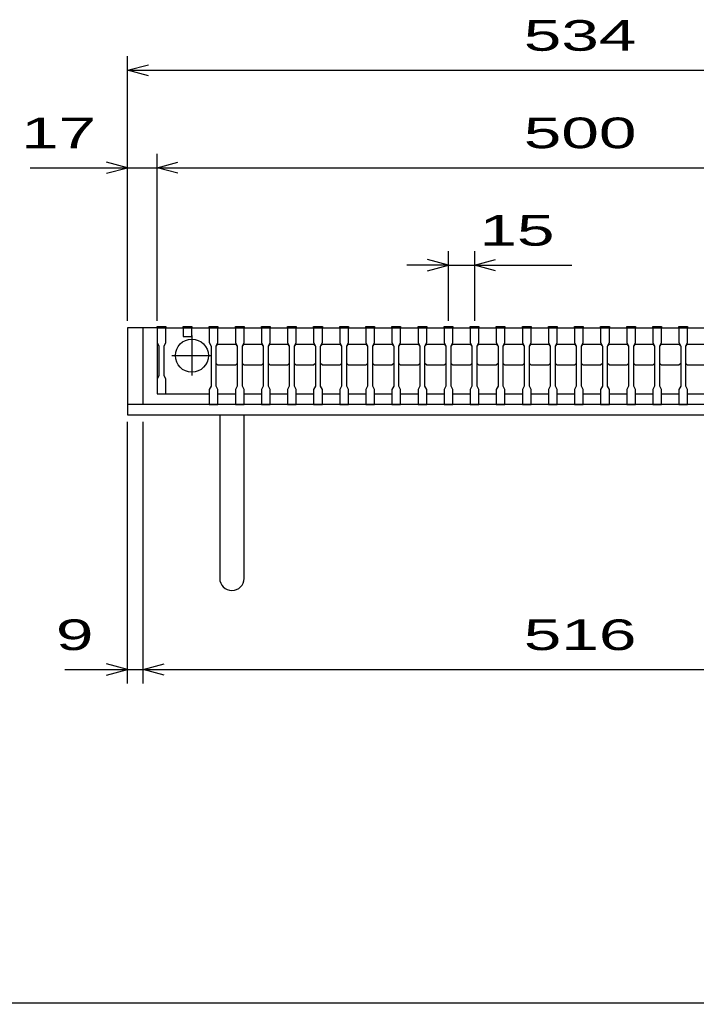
# Model space of a CAD drawing. Units: millimetres, scale not verified. Extents: x -1456 to 1389, y -1026 to 839.
# Drawn here: x -1062 to -673, y -921 to -356 of the extents above; entities that cross this region are included whole.
import ezdxf
from ezdxf.enums import TextEntityAlignment as Align

# ---------------------------------------------------------------- set-up
doc = ezdxf.new("R2010")
doc.units = ezdxf.units.MM
doc.header["$LTSCALE"] = 8
for name, color, linetype, lineweight in [('0_2', 150, 'Continuous', 25), ('16', 3, 'Continuous', 25), ('19', 6, 'Continuous', 25), ('22', 4, 'Continuous', 25)]:
    doc.layers.add(name, color=color, linetype=linetype, lineweight=lineweight)
doc.styles.add('ベクトル', font='')
doc.styles.get('ベクトル').set_extended_font_data('ベクトル')

msp = doc.modelspace()

# ---------------------------------------------------------------- linework, layer by layer
at = {"layer": '0_2'}
msp.add_line((1388.8, -921.2), (-1379.2, -921.2), dxfattribs=at)
at = {"layer": '16'}
for p, q in [((-983, -533), (-983, -532.3)), ((-983, -532.3), (-978, -532.3)), ((-983, -533), (-983, -541.5)), ((-978, -533), (-983, -533)), ((-983, -533), (-983, -571)), ((-983, -533), (-483, -533)), ((-979, -533), (-954, -533)), ((-978, -532.3), (-978, -533)), ((-978, -541.5), (-978, -533)), ((-968, -533), (-968, -532.3)), ((-968, -532.3), (-963, -532.3)), ((-968, -533), (-968, -538)), ((-963, -533), (-968, -533)), ((-963, -532.3), (-963, -533)), ((-963, -538), (-963, -533)), ((-953, -533), (-953, -532.3)), ((-953, -532.3), (-948, -532.3)), ((-953, -533), (-953, -541.5)), ((-948, -533), (-953, -533)), ((-948, -532.3), (-948, -533)), ((-948, -541.5), (-948, -533)), ((-938, -533), (-938, -532.3)), ((-938, -532.3), (-933, -532.3)), ((-938, -533), (-938, -541.5)), ((-933, -533), (-938, -533)), ((-933, -532.3), (-933, -533)), ((-933, -541.5), (-933, -533)), ((-923, -533), (-923, -532.3)), ((-923, -532.3), (-918, -532.3)), ((-923, -533), (-923, -541.5)), ((-918, -533), (-923, -533)), ((-918, -532.3), (-918, -533)), ((-918, -541.5), (-918, -533)), ((-908, -533), (-908, -532.3)), ((-908, -532.3), (-903, -532.3)), ((-908, -533), (-908, -541.5)), ((-903, -533), (-908, -533)), ((-903, -532.3), (-903, -533)), ((-903, -541.5), (-903, -533)), ((-893, -533), (-893, -532.3)), ((-893, -532.3), (-888, -532.3)), ((-893, -533), (-893, -541.5)), ((-888, -533), (-893, -533)), ((-888, -532.3), (-888, -533)), ((-888, -541.5), (-888, -533)), ((-878, -533), (-878, -532.3)), ((-878, -532.3), (-873, -532.3)), ((-878, -533), (-878, -541.5)), ((-873, -533), (-878, -533)), ((-873, -532.3), (-873, -533)), ((-873, -541.5), (-873, -533)), ((-863, -533), (-863, -532.3)), ((-863, -532.3), (-858, -532.3)), ((-863, -533), (-863, -541.5)), ((-858, -533), (-863, -533)), ((-858, -532.3), (-858, -533)), ((-858, -541.5), (-858, -533)), ((-848, -533), (-848, -532.3)), ((-848, -532.3), (-843, -532.3)), ((-848, -533), (-848, -541.5)), ((-843, -533), (-848, -533)), ((-843, -532.3), (-843, -533)), ((-843, -541.5), (-843, -533)), ((-833, -533), (-833, -532.3)), ((-833, -532.3), (-828, -532.3)), ((-833, -533), (-833, -541.5)), ((-828, -533), (-833, -533)), ((-828, -532.3), (-828, -533)), ((-828, -541.5), (-828, -533)), ((-818, -533), (-818, -532.3)), ((-818, -532.3), (-813, -532.3)), ((-818, -533), (-818, -541.5)), ((-813, -533), (-818, -533)), ((-813, -532.3), (-813, -533)), ((-813, -541.5), (-813, -533)), ((-803, -533), (-803, -532.3)), ((-803, -532.3), (-798, -532.3)), ((-803, -533), (-803, -541.5)), ((-798, -533), (-803, -533)), ((-798, -532.3), (-798, -533)), ((-798, -541.5), (-798, -533)), ((-788, -533), (-788, -532.3)), ((-788, -532.3), (-783, -532.3)), ((-788, -533), (-788, -541.5)), ((-783, -533), (-788, -533)), ((-783, -532.3), (-783, -533)), ((-783, -541.5), (-783, -533)), ((-773, -533), (-773, -532.3)), ((-773, -532.3), (-768, -532.3)), ((-773, -533), (-773, -541.5)), ((-768, -533), (-773, -533)), ((-768, -532.3), (-768, -533)), ((-768, -541.5), (-768, -533)), ((-758, -533), (-758, -532.3)), ((-758, -532.3), (-753, -532.3)), ((-758, -533), (-758, -541.5)), ((-753, -533), (-758, -533)), ((-753, -532.3), (-753, -533)), ((-753, -541.5), (-753, -533)), ((-743, -533), (-743, -532.3)), ((-743, -532.3), (-738, -532.3)), ((-743, -533), (-743, -541.5)), ((-738, -533), (-743, -533)), ((-738, -532.3), (-738, -533)), ((-738, -541.5), (-738, -533)), ((-728, -533), (-728, -532.3)), ((-728, -532.3), (-723, -532.3)), ((-728, -533), (-728, -541.5)), ((-723, -533), (-728, -533)), ((-723, -532.3), (-723, -533)), ((-723, -541.5), (-723, -533)), ((-713, -533), (-713, -532.3)), ((-713, -532.3), (-708, -532.3)), ((-713, -533), (-713, -541.5)), ((-708, -533), (-713, -533)), ((-708, -532.3), (-708, -533)), ((-708, -541.5), (-708, -533)), ((-698, -533), (-698, -532.3)), ((-698, -532.3), (-693, -532.3)), ((-698, -533), (-698, -541.5)), ((-693, -533), (-698, -533)), ((-693, -532.3), (-693, -533)), ((-693, -541.5), (-693, -533)), ((-683, -533), (-683, -532.3)), ((-683, -532.3), (-678, -532.3)), ((-683, -533), (-683, -541.5)), ((-678, -533), (-683, -533)), ((-678, -532.3), (-678, -533)), ((-678, -541.5), (-678, -533)), ((-983, -541.5), (-982, -543.5)), ((-979, -543.5), (-978, -541.5)), ((-968, -538), (-963, -538)), ((-963, -537.5), (-963, -560.5)), ((-953, -541.5), (-952, -543.5)), ((-949, -543.5), (-948, -541.5)), ((-949, -543.5), (-948, -542.5)), ((-948, -542.5), (-938, -542.5)), ((-938, -541.5), (-937, -543.5)), ((-938, -542.5), (-937, -543.5)), ((-934, -543.5), (-933, -541.5)), ((-934, -543.5), (-933, -542.5)), ((-933, -542.5), (-923, -542.5)), ((-923, -541.5), (-922, -543.5)), ((-923, -542.5), (-922, -543.5)), ((-919, -543.5), (-918, -541.5)), ((-919, -543.5), (-918, -542.5)), ((-918, -542.5), (-908, -542.5)), ((-908, -541.5), (-907, -543.5)), ((-908, -542.5), (-907, -543.5)), ((-904, -543.5), (-903, -541.5)), ((-904, -543.5), (-903, -542.5)), ((-903, -542.5), (-893, -542.5)), ((-893, -541.5), (-892, -543.5)), ((-893, -542.5), (-892, -543.5)), ((-889, -543.5), (-888, -541.5)), ((-889, -543.5), (-888, -542.5)), ((-888, -542.5), (-878, -542.5)), ((-878, -541.5), (-877, -543.5)), ((-878, -542.5), (-877, -543.5)), ((-874, -543.5), (-873, -541.5)), ((-874, -543.5), (-873, -542.5)), ((-873, -542.5), (-863, -542.5)), ((-863, -541.5), (-862, -543.5)), ((-863, -542.5), (-862, -543.5)), ((-859, -543.5), (-858, -541.5)), ((-859, -543.5), (-858, -542.5)), ((-858, -542.5), (-848, -542.5)), ((-848, -541.5), (-847, -543.5)), ((-848, -542.5), (-847, -543.5)), ((-844, -543.5), (-843, -541.5)), ((-844, -543.5), (-843, -542.5)), ((-843, -542.5), (-833, -542.5)), ((-833, -541.5), (-832, -543.5)), ((-833, -542.5), (-832, -543.5)), ((-829, -543.5), (-828, -541.5)), ((-829, -543.5), (-828, -542.5)), ((-828, -542.5), (-818, -542.5)), ((-818, -541.5), (-817, -543.5)), ((-818, -542.5), (-817, -543.5)), ((-814, -543.5), (-813, -541.5)), ((-814, -543.5), (-813, -542.5)), ((-813, -542.5), (-803, -542.5)), ((-803, -541.5), (-802, -543.5)), ((-803, -542.5), (-802, -543.5)), ((-799, -543.5), (-798, -541.5)), ((-799, -543.5), (-798, -542.5)), ((-798, -542.5), (-788, -542.5)), ((-788, -541.5), (-787, -543.5)), ((-788, -542.5), (-787, -543.5)), ((-784, -543.5), (-783, -541.5)), ((-784, -543.5), (-783, -542.5)), ((-783, -542.5), (-773, -542.5)), ((-773, -541.5), (-772, -543.5)), ((-773, -542.5), (-772, -543.5)), ((-769, -543.5), (-768, -541.5)), ((-769, -543.5), (-768, -542.5)), ((-768, -542.5), (-758, -542.5)), ((-758, -541.5), (-757, -543.5)), ((-758, -542.5), (-757, -543.5)), ((-754, -543.5), (-753, -541.5)), ((-754, -543.5), (-753, -542.5)), ((-753, -542.5), (-743, -542.5)), ((-743, -541.5), (-742, -543.5)), ((-743, -542.5), (-742, -543.5)), ((-739, -543.5), (-738, -541.5)), ((-739, -543.5), (-738, -542.5)), ((-738, -542.5), (-728, -542.5)), ((-728, -541.5), (-727, -543.5)), ((-728, -542.5), (-727, -543.5)), ((-724, -543.5), (-723, -541.5)), ((-724, -543.5), (-723, -542.5)), ((-723, -542.5), (-713, -542.5)), ((-713, -541.5), (-712, -543.5)), ((-713, -542.5), (-712, -543.5)), ((-709, -543.5), (-708, -541.5)), ((-709, -543.5), (-708, -542.5)), ((-708, -542.5), (-698, -542.5)), ((-698, -541.5), (-697, -543.5)), ((-698, -542.5), (-697, -543.5)), ((-694, -543.5), (-693, -541.5)), ((-694, -543.5), (-693, -542.5)), ((-693, -542.5), (-683, -542.5)), ((-683, -541.5), (-682, -543.5)), ((-683, -542.5), (-682, -543.5)), ((-679, -543.5), (-678, -541.5)), ((-679, -543.5), (-678, -542.5)), ((-678, -542.5), (-668, -542.5)), ((-982, -543.5), (-982, -560.5)), ((-979, -560.5), (-979, -543.5)), ((-952, -543.5), (-952, -566.5)), ((-949, -566.5), (-949, -543.5)), ((-937, -543.5), (-937, -566.5)), ((-934, -566.5), (-934, -543.5)), ((-922, -543.5), (-922, -566.5)), ((-919, -566.5), (-919, -543.5)), ((-907, -543.5), (-907, -566.5)), ((-904, -566.5), (-904, -543.5)), ((-892, -543.5), (-892, -566.5)), ((-889, -566.5), (-889, -543.5)), ((-877, -543.5), (-877, -566.5)), ((-874, -566.5), (-874, -543.5)), ((-862, -543.5), (-862, -566.5)), ((-859, -566.5), (-859, -543.5)), ((-847, -543.5), (-847, -566.5)), ((-844, -566.5), (-844, -543.5)), ((-832, -543.5), (-832, -566.5)), ((-829, -566.5), (-829, -543.5)), ((-817, -543.5), (-817, -566.5)), ((-814, -566.5), (-814, -543.5)), ((-802, -543.5), (-802, -566.5)), ((-799, -566.5), (-799, -543.5)), ((-787, -543.5), (-787, -566.5)), ((-784, -566.5), (-784, -543.5)), ((-772, -543.5), (-772, -566.5)), ((-769, -566.5), (-769, -543.5)), ((-757, -543.5), (-757, -566.5)), ((-754, -566.5), (-754, -543.5)), ((-742, -543.5), (-742, -566.5)), ((-739, -566.5), (-739, -543.5)), ((-727, -543.5), (-727, -566.5)), ((-724, -566.5), (-724, -543.5)), ((-712, -543.5), (-712, -566.5)), ((-709, -566.5), (-709, -543.5)), ((-697, -543.5), (-697, -566.5)), ((-694, -566.5), (-694, -543.5)), ((-682, -543.5), (-682, -566.5)), ((-679, -566.5), (-679, -543.5)), ((-974.5, -549), (-951.5, -549)), ((-948, -554.5), (-949, -553.5)), ((-937, -553.5), (-938, -554.5)), ((-933, -554.5), (-934, -553.5)), ((-922, -553.5), (-923, -554.5)), ((-918, -554.5), (-919, -553.5)), ((-907, -553.5), (-908, -554.5)), ((-903, -554.5), (-904, -553.5)), ((-892, -553.5), (-893, -554.5)), ((-888, -554.5), (-889, -553.5)), ((-877, -553.5), (-878, -554.5)), ((-873, -554.5), (-874, -553.5)), ((-862, -553.5), (-863, -554.5)), ((-858, -554.5), (-859, -553.5)), ((-847, -553.5), (-848, -554.5)), ((-843, -554.5), (-844, -553.5)), ((-832, -553.5), (-833, -554.5)), ((-828, -554.5), (-829, -553.5)), ((-817, -553.5), (-818, -554.5)), ((-813, -554.5), (-814, -553.5)), ((-802, -553.5), (-803, -554.5)), ((-798, -554.5), (-799, -553.5)), ((-787, -553.5), (-788, -554.5)), ((-783, -554.5), (-784, -553.5)), ((-772, -553.5), (-773, -554.5)), ((-768, -554.5), (-769, -553.5)), ((-757, -553.5), (-758, -554.5)), ((-753, -554.5), (-754, -553.5)), ((-742, -553.5), (-743, -554.5)), ((-738, -554.5), (-739, -553.5)), ((-727, -553.5), (-728, -554.5)), ((-723, -554.5), (-724, -553.5)), ((-712, -553.5), (-713, -554.5)), ((-708, -554.5), (-709, -553.5)), ((-697, -553.5), (-698, -554.5)), ((-693, -554.5), (-694, -553.5)), ((-682, -553.5), (-683, -554.5)), ((-678, -554.5), (-679, -553.5)), ((-938, -554.5), (-948, -554.5)), ((-923, -554.5), (-933, -554.5)), ((-908, -554.5), (-918, -554.5)), ((-893, -554.5), (-903, -554.5)), ((-878, -554.5), (-888, -554.5)), ((-863, -554.5), (-873, -554.5)), ((-848, -554.5), (-858, -554.5)), ((-833, -554.5), (-843, -554.5)), ((-818, -554.5), (-828, -554.5)), ((-803, -554.5), (-813, -554.5)), ((-788, -554.5), (-798, -554.5)), ((-773, -554.5), (-783, -554.5)), ((-758, -554.5), (-768, -554.5)), ((-743, -554.5), (-753, -554.5)), ((-728, -554.5), (-738, -554.5)), ((-713, -554.5), (-723, -554.5)), ((-698, -554.5), (-708, -554.5)), ((-683, -554.5), (-693, -554.5)), ((-668, -554.5), (-678, -554.5)), ((-982, -560.5), (-983, -562.5)), ((-983, -562.5), (-983, -571)), ((-978, -562.5), (-979, -560.5)), ((-978, -571), (-978, -562.5)), ((-952, -566.5), (-953, -568.5)), ((-953, -568.5), (-953, -577)), ((-948, -568.5), (-949, -566.5)), ((-948, -577), (-948, -568.5)), ((-937, -566.5), (-938, -568.5)), ((-938, -568.5), (-938, -577)), ((-933, -568.5), (-934, -566.5)), ((-933, -577), (-933, -568.5)), ((-922, -566.5), (-923, -568.5)), ((-923, -568.5), (-923, -577)), ((-918, -568.5), (-919, -566.5)), ((-918, -577), (-918, -568.5)), ((-907, -566.5), (-908, -568.5)), ((-908, -568.5), (-908, -577)), ((-903, -568.5), (-904, -566.5)), ((-903, -577), (-903, -568.5)), ((-892, -566.5), (-893, -568.5)), ((-893, -568.5), (-893, -577)), ((-888, -568.5), (-889, -566.5)), ((-888, -577), (-888, -568.5)), ((-877, -566.5), (-878, -568.5)), ((-878, -568.5), (-878, -577)), ((-873, -568.5), (-874, -566.5)), ((-873, -577), (-873, -568.5)), ((-862, -566.5), (-863, -568.5)), ((-863, -568.5), (-863, -577)), ((-858, -568.5), (-859, -566.5)), ((-858, -577), (-858, -568.5)), ((-847, -566.5), (-848, -568.5)), ((-848, -568.5), (-848, -577)), ((-843, -568.5), (-844, -566.5)), ((-843, -577), (-843, -568.5)), ((-832, -566.5), (-833, -568.5)), ((-833, -568.5), (-833, -577)), ((-828, -568.5), (-829, -566.5)), ((-828, -577), (-828, -568.5)), ((-817, -566.5), (-818, -568.5)), ((-818, -568.5), (-818, -577)), ((-813, -568.5), (-814, -566.5)), ((-813, -577), (-813, -568.5)), ((-802, -566.5), (-803, -568.5)), ((-803, -568.5), (-803, -577)), ((-798, -568.5), (-799, -566.5)), ((-798, -577), (-798, -568.5)), ((-787, -566.5), (-788, -568.5)), ((-788, -568.5), (-788, -577)), ((-783, -568.5), (-784, -566.5)), ((-783, -577), (-783, -568.5)), ((-772, -566.5), (-773, -568.5)), ((-773, -568.5), (-773, -577)), ((-768, -568.5), (-769, -566.5)), ((-768, -577), (-768, -568.5)), ((-757, -566.5), (-758, -568.5)), ((-758, -568.5), (-758, -577)), ((-753, -568.5), (-754, -566.5)), ((-753, -577), (-753, -568.5)), ((-742, -566.5), (-743, -568.5)), ((-743, -568.5), (-743, -577)), ((-738, -568.5), (-739, -566.5)), ((-738, -577), (-738, -568.5)), ((-727, -566.5), (-728, -568.5)), ((-728, -568.5), (-728, -577)), ((-723, -568.5), (-724, -566.5)), ((-723, -577), (-723, -568.5)), ((-712, -566.5), (-713, -568.5)), ((-713, -568.5), (-713, -577)), ((-708, -568.5), (-709, -566.5)), ((-708, -577), (-708, -568.5)), ((-697, -566.5), (-698, -568.5)), ((-698, -568.5), (-698, -577)), ((-693, -568.5), (-694, -566.5)), ((-693, -577), (-693, -568.5)), ((-682, -566.5), (-683, -568.5)), ((-683, -568.5), (-683, -577)), ((-678, -568.5), (-679, -566.5)), ((-678, -577), (-678, -568.5)), ((-983, -571), (-978, -571)), ((-978, -571), (-953, -571)), ((-948, -571), (-938, -571)), ((-933, -571), (-923, -571)), ((-918, -571), (-908, -571)), ((-903, -571), (-893, -571)), ((-888, -571), (-878, -571)), ((-873, -571), (-863, -571)), ((-858, -571), (-848, -571)), ((-843, -571), (-833, -571)), ((-828, -571), (-818, -571)), ((-813, -571), (-803, -571)), ((-798, -571), (-788, -571)), ((-783, -571), (-773, -571)), ((-768, -571), (-758, -571)), ((-753, -571), (-743, -571)), ((-738, -571), (-728, -571)), ((-723, -571), (-713, -571)), ((-708, -571), (-698, -571)), ((-693, -571), (-683, -571)), ((-678, -571), (-668, -571)), ((-953, -577), (-948, -577)), ((-938, -577), (-933, -577)), ((-923, -577), (-918, -577)), ((-908, -577), (-903, -577)), ((-893, -577), (-888, -577)), ((-878, -577), (-873, -577)), ((-863, -577), (-858, -577)), ((-848, -577), (-843, -577)), ((-833, -577), (-828, -577)), ((-818, -577), (-813, -577)), ((-803, -577), (-798, -577)), ((-788, -577), (-783, -577)), ((-773, -577), (-768, -577)), ((-758, -577), (-753, -577)), ((-743, -577), (-738, -577)), ((-728, -577), (-723, -577)), ((-713, -577), (-708, -577)), ((-698, -577), (-693, -577)), ((-683, -577), (-678, -577))]:
    msp.add_line(p, q, dxfattribs=at)
msp.add_circle((-963, -549), 9.5, dxfattribs=at)
at = {"layer": '19'}
for p, q in [((-983, -533), (-1000, -533)), ((-1000, -533), (-1000, -583)), ((-991, -577), (-991, -533)), ((-991, -577), (-1000, -577)), ((-475, -577), (-991, -577)), ((-1000, -583), (-466, -583)), ((-947, -583), (-947, -677)), ((-933, -677), (-933, -583))]:
    msp.add_line(p, q, dxfattribs=at)
msp.add_arc((-940, -677), 7, 180, 0, dxfattribs=at)
at = {"layer": '22'}
for p, q in [((-1000, -529), (-1000, -377)), ((-1000, -385), (-988, -381.8)), ((-988, -388.2), (-1000, -385)), ((-1000, -385), (-466, -385)), ((-1000, -529), (-1000, -433)), ((-983, -529), (-983, -433)), ((-1000, -441), (-1012, -437.8)), ((-983, -441), (-971, -437.8)), ((-1056, -441), (-1000, -441)), ((-1012, -444.2), (-1000, -441)), ((-1000, -441), (-983, -441)), ((-971, -444.2), (-983, -441)), ((-983, -441), (-483, -441)), ((-815.5, -529), (-815.5, -489)), ((-800.5, -489), (-800.5, -529)), ((-815.5, -497), (-839.5, -497)), ((-815.5, -497), (-827.5, -493.8)), ((-827.5, -500.2), (-815.5, -497)), ((-815.5, -497), (-800.5, -497)), ((-800.5, -497), (-788.5, -493.8)), ((-788.5, -500.2), (-800.5, -497)), ((-800.5, -497), (-744.5, -497)), ((-1000, -737.4), (-1000, -587)), ((-991, -737.4), (-991, -587)), ((-1000, -729.4), (-1012, -726.2)), ((-991, -729.4), (-979, -726.2)), ((-1036, -729.4), (-1000, -729.4)), ((-1012, -732.6), (-1000, -729.4)), ((-1000, -729.4), (-991, -729.4)), ((-979, -732.6), (-991, -729.4)), ((-991, -729.4), (-475, -729.4))]:
    msp.add_line(p, q, dxfattribs=at)

# ---------------------------------------------------------------- texts
at = {"layer": '22', "color": 2, "style": 'ベクトル', "width": 1.65}
for s, p in [(' 534 ', (-783, -365)), (' 17 ', (-1072, -421)), (' 500 ', (-783, -421)), (' 15 ', (-808.5, -477)), (' 9 ', (-1052, -709.4)), (' 516 ', (-783, -709.4))]:
    msp.add_text(s, height=17.6, dxfattribs=at).set_placement(p, align=Align.MIDDLE_LEFT)

doc.saveas('drawing.dxf')
